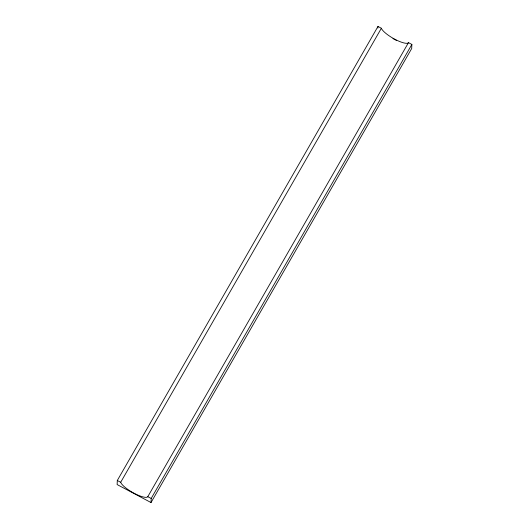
<?xml version="1.0" encoding="UTF-8"?>
<svg xmlns="http://www.w3.org/2000/svg" width="529" height="529" viewBox="0 0 529 529"><rect width="100%" height="100%" fill="white"/><g stroke="black" fill="none" stroke-linecap="round" stroke-linejoin="round"><path stroke-width="0.79" d="M117.299 480.491L117.127 484.564L151.016 502.55L411.701 48.509L411.873 44.436L408.481 42.637A15.632 3.948 29.9 0 1 394.766 39.212A15.632 3.948 29.9 0 1 381.376 28.249L377.984 26.45L117.299 480.491L120.691 482.289A15.632 3.948 29.9 0 0 134.088 493.253A15.632 3.948 29.9 0 0 147.796 496.678L151.188 498.477L151.016 502.55M377.918 28.077L377.984 26.45M120.691 482.289L381.376 28.249M147.796 496.678L408.481 42.637M151.188 498.477L411.873 44.436M392.954 38.564L396.558 40.475"/></g></svg>
